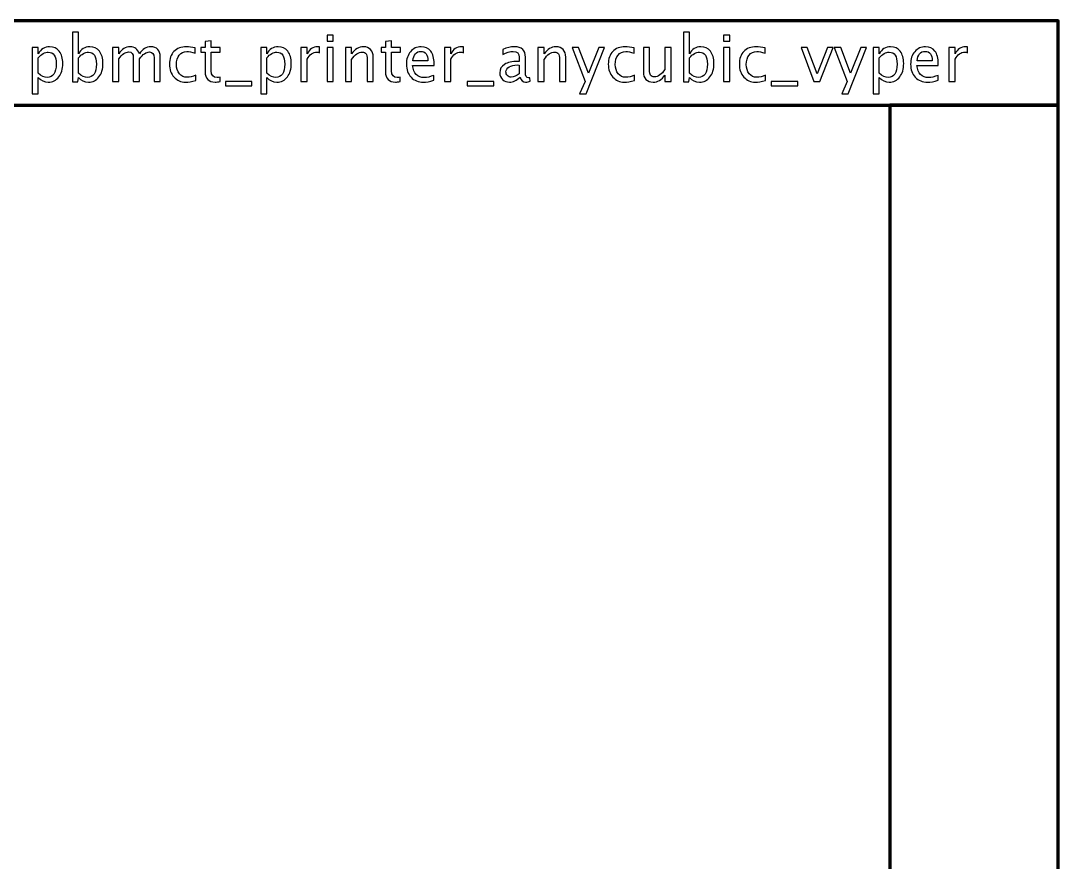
# Model space of a CAD drawing. Header units: centimetres. Extents: x -42 to 42, y -79 to 44.
# Drawn here: x -8 to 16.63, y 14.04 to 34 of the extents above; entities that cross this region are included whole.
import ezdxf

# ---------------------------------------------------------------- set-up
doc = ezdxf.new("R2010")
doc.units = ezdxf.units.CM
doc.header["$MEASUREMENT"] = 0
doc.layers.add('Layer 1', color=7, linetype='Continuous')

msp = doc.modelspace()

# ---------------------------------------------------------------- linework, layer by layer
at = {"layer": 'Layer 1', "color": 5, "lineweight": 106}
for points in [[(-18.374, 32), (16.626, 32), (16.626, 34), (-18.374, 34), (-18.374, 32)], [(12.626, -13), (16.626, -13), (16.626, 32), (12.626, 32), (12.626, -13)]]:
    msp.add_lwpolyline(points, close=True, dxfattribs=at)
at = {"layer": 'Layer 1'}
for points, knots in [([(-6.77129, 32.55282), (-6.77129, 32.55282), (-6.77129, 33.73064), (-6.77129, 33.73064), (-6.77129, 33.73064), (-6.77129, 33.73064), (-6.62577, 33.73064), (-6.62577, 33.73064), (-6.62577, 33.73064), (-6.62577, 33.73064), (-6.62577, 33.21348), (-6.62577, 33.21348), (-6.62577, 33.21348), (-6.56614, 33.32591), (-6.47646, 33.38199), (-6.35696, 33.38199), (-6.35696, 33.38199), (-6.26019, 33.38199), (-6.18415, 33.34688), (-6.12857, 33.27639), (-6.12857, 33.27639), (-6.07299, 33.2059), (-6.0452, 33.10965), (-6.0452, 32.98762), (-6.0452, 32.98762), (-6.0452, 32.85473), (-6.07678, 32.74736), (-6.13968, 32.66601), (-6.13968, 32.66601), (-6.20259, 32.58441), (-6.28546, 32.54373), (-6.38803, 32.54373), (-6.38803, 32.54373), (-6.48328, 32.54373), (-6.56261, 32.58011), (-6.62577, 32.65312), (-6.62577, 32.65312), (-6.62577, 32.65312), (-6.64345, 32.55282), (-6.64345, 32.55282), (-6.64345, 32.55282), (-6.64345, 32.55282), (-6.77129, 32.55282), (-6.77129, 32.55282)], [0, 0, 0, 0, 0.08333333, 0.08333333, 0.08333333, 0.08333333, 0.16666667, 0.16666667, 0.16666667, 0.16666667, 0.25, 0.25, 0.25, 0.25, 0.33333333, 0.33333333, 0.33333333, 0.33333333, 0.41666667, 0.41666667, 0.41666667, 0.41666667, 0.5, 0.5, 0.5, 0.5, 0.58333333, 0.58333333, 0.58333333, 0.58333333, 0.66666667, 0.66666667, 0.66666667, 0.66666667, 0.75, 0.75, 0.75, 0.75, 0.83333333, 0.83333333, 0.83333333, 0.83333333, 1, 1, 1, 1]), ([(-3.26639, 32.56217), (-3.31136, 32.54979), (-3.35052, 32.54373), (-3.38362, 32.54373), (-3.38362, 32.54373), (-3.45789, 32.54373), (-3.51575, 32.56495), (-3.55718, 32.6074), (-3.55718, 32.6074), (-3.59887, 32.64984), (-3.61959, 32.7087), (-3.61959, 32.78424), (-3.61959, 32.78424), (-3.61959, 32.78424), (-3.61959, 33.25618), (-3.61959, 33.25618), (-3.61959, 33.25618), (-3.61959, 33.25618), (-3.72014, 33.25618), (-3.72014, 33.25618), (-3.72014, 33.25618), (-3.72014, 33.25618), (-3.72014, 33.36532), (-3.72014, 33.36532), (-3.72014, 33.36532), (-3.72014, 33.36532), (-3.61959, 33.36532), (-3.61959, 33.36532), (-3.61959, 33.36532), (-3.61959, 33.36532), (-3.61959, 33.51059), (-3.61959, 33.51059), (-3.61959, 33.51059), (-3.61959, 33.51059), (-3.47406, 33.52448), (-3.47406, 33.52448), (-3.47406, 33.52448), (-3.47406, 33.52448), (-3.47406, 33.36532), (-3.47406, 33.36532), (-3.47406, 33.36532), (-3.47406, 33.36532), (-3.26336, 33.36532), (-3.26336, 33.36532), (-3.26336, 33.36532), (-3.26336, 33.36532), (-3.26336, 33.25618), (-3.26336, 33.25618), (-3.26336, 33.25618), (-3.26336, 33.25618), (-3.47406, 33.25618), (-3.47406, 33.25618), (-3.47406, 33.25618), (-3.47406, 33.25618), (-3.47406, 32.81052), (-3.47406, 32.81052), (-3.47406, 32.81052), (-3.47406, 32.70542), (-3.42834, 32.65287), (-3.33713, 32.65287), (-3.33713, 32.65287), (-3.31768, 32.65287), (-3.29418, 32.65616), (-3.26639, 32.66247), (-3.26639, 32.66247), (-3.26639, 32.66247), (-3.26639, 32.56217), (-3.26639, 32.56217)], [0, 0, 0, 0, 0.05555556, 0.05555556, 0.05555556, 0.05555556, 0.11111111, 0.11111111, 0.11111111, 0.11111111, 0.16666667, 0.16666667, 0.16666667, 0.16666667, 0.22222222, 0.22222222, 0.22222222, 0.22222222, 0.27777778, 0.27777778, 0.27777778, 0.27777778, 0.33333333, 0.33333333, 0.33333333, 0.33333333, 0.38888889, 0.38888889, 0.38888889, 0.38888889, 0.44444444, 0.44444444, 0.44444444, 0.44444444, 0.5, 0.5, 0.5, 0.5, 0.55555556, 0.55555556, 0.55555556, 0.55555556, 0.61111111, 0.61111111, 0.61111111, 0.61111111, 0.66666667, 0.66666667, 0.66666667, 0.66666667, 0.72222222, 0.72222222, 0.72222222, 0.72222222, 0.77777778, 0.77777778, 0.77777778, 0.77777778, 0.83333333, 0.83333333, 0.83333333, 0.83333333, 0.88888889, 0.88888889, 0.88888889, 0.88888889, 1, 1, 1, 1]), ([(-0.72659, 33.51236), (-0.72659, 33.51236), (-0.72659, 33.65788), (-0.72659, 33.65788), (-0.72659, 33.65788), (-0.72659, 33.65788), (-0.58107, 33.65788), (-0.58107, 33.65788), (-0.58107, 33.65788), (-0.58107, 33.65788), (-0.58107, 33.51236), (-0.58107, 33.51236), (-0.58107, 33.51236), (-0.58107, 33.51236), (-0.72659, 33.51236), (-0.72659, 33.51236)], [0, 0, 0, 0, 0.2, 0.2, 0.2, 0.2, 0.4, 0.4, 0.4, 0.4, 0.6, 0.6, 0.6, 0.6, 1, 1, 1, 1]), ([(1.01159, 32.56217), (0.96662, 32.54979), (0.92746, 32.54373), (0.89436, 32.54373), (0.89436, 32.54373), (0.82009, 32.54373), (0.76223, 32.56495), (0.7208, 32.6074), (0.7208, 32.6074), (0.67911, 32.64984), (0.65839, 32.7087), (0.65839, 32.78424), (0.65839, 32.78424), (0.65839, 32.78424), (0.65839, 33.25618), (0.65839, 33.25618), (0.65839, 33.25618), (0.65839, 33.25618), (0.55784, 33.25618), (0.55784, 33.25618), (0.55784, 33.25618), (0.55784, 33.25618), (0.55784, 33.36532), (0.55784, 33.36532), (0.55784, 33.36532), (0.55784, 33.36532), (0.65839, 33.36532), (0.65839, 33.36532), (0.65839, 33.36532), (0.65839, 33.36532), (0.65839, 33.51059), (0.65839, 33.51059), (0.65839, 33.51059), (0.65839, 33.51059), (0.80392, 33.52448), (0.80392, 33.52448), (0.80392, 33.52448), (0.80392, 33.52448), (0.80392, 33.36532), (0.80392, 33.36532), (0.80392, 33.36532), (0.80392, 33.36532), (1.01462, 33.36532), (1.01462, 33.36532), (1.01462, 33.36532), (1.01462, 33.36532), (1.01462, 33.25618), (1.01462, 33.25618), (1.01462, 33.25618), (1.01462, 33.25618), (0.80392, 33.25618), (0.80392, 33.25618), (0.80392, 33.25618), (0.80392, 33.25618), (0.80392, 32.81052), (0.80392, 32.81052), (0.80392, 32.81052), (0.80392, 32.70542), (0.84964, 32.65287), (0.94085, 32.65287), (0.94085, 32.65287), (0.9603, 32.65287), (0.9838, 32.65616), (1.01159, 32.66247), (1.01159, 32.66247), (1.01159, 32.66247), (1.01159, 32.56217), (1.01159, 32.56217)], [0, 0, 0, 0, 0.05555556, 0.05555556, 0.05555556, 0.05555556, 0.11111111, 0.11111111, 0.11111111, 0.11111111, 0.16666667, 0.16666667, 0.16666667, 0.16666667, 0.22222222, 0.22222222, 0.22222222, 0.22222222, 0.27777778, 0.27777778, 0.27777778, 0.27777778, 0.33333333, 0.33333333, 0.33333333, 0.33333333, 0.38888889, 0.38888889, 0.38888889, 0.38888889, 0.44444444, 0.44444444, 0.44444444, 0.44444444, 0.5, 0.5, 0.5, 0.5, 0.55555556, 0.55555556, 0.55555556, 0.55555556, 0.61111111, 0.61111111, 0.61111111, 0.61111111, 0.66666667, 0.66666667, 0.66666667, 0.66666667, 0.72222222, 0.72222222, 0.72222222, 0.72222222, 0.77777778, 0.77777778, 0.77777778, 0.77777778, 0.83333333, 0.83333333, 0.83333333, 0.83333333, 0.88888889, 0.88888889, 0.88888889, 0.88888889, 1, 1, 1, 1]), ([(7.72908, 32.55282), (7.72908, 32.55282), (7.72908, 33.73064), (7.72908, 33.73064), (7.72908, 33.73064), (7.72908, 33.73064), (7.8746, 33.73064), (7.8746, 33.73064), (7.8746, 33.73064), (7.8746, 33.73064), (7.8746, 33.21348), (7.8746, 33.21348), (7.8746, 33.21348), (7.93423, 33.32591), (8.02391, 33.38199), (8.14341, 33.38199), (8.14341, 33.38199), (8.24018, 33.38199), (8.31622, 33.34688), (8.3718, 33.27639), (8.3718, 33.27639), (8.42738, 33.2059), (8.45517, 33.10965), (8.45517, 32.98762), (8.45517, 32.98762), (8.45517, 32.85473), (8.42359, 32.74736), (8.36069, 32.66601), (8.36069, 32.66601), (8.29778, 32.58441), (8.21491, 32.54373), (8.11234, 32.54373), (8.11234, 32.54373), (8.01709, 32.54373), (7.93776, 32.58011), (7.8746, 32.65312), (7.8746, 32.65312), (7.8746, 32.65312), (7.85692, 32.55282), (7.85692, 32.55282), (7.85692, 32.55282), (7.85692, 32.55282), (7.72908, 32.55282), (7.72908, 32.55282)], [0, 0, 0, 0, 0.08333333, 0.08333333, 0.08333333, 0.08333333, 0.16666667, 0.16666667, 0.16666667, 0.16666667, 0.25, 0.25, 0.25, 0.25, 0.33333333, 0.33333333, 0.33333333, 0.33333333, 0.41666667, 0.41666667, 0.41666667, 0.41666667, 0.5, 0.5, 0.5, 0.5, 0.58333333, 0.58333333, 0.58333333, 0.58333333, 0.66666667, 0.66666667, 0.66666667, 0.66666667, 0.75, 0.75, 0.75, 0.75, 0.83333333, 0.83333333, 0.83333333, 0.83333333, 1, 1, 1, 1]), ([(8.68305, 33.51236), (8.68305, 33.51236), (8.68305, 33.65788), (8.68305, 33.65788), (8.68305, 33.65788), (8.68305, 33.65788), (8.82857, 33.65788), (8.82857, 33.65788), (8.82857, 33.65788), (8.82857, 33.65788), (8.82857, 33.51236), (8.82857, 33.51236), (8.82857, 33.51236), (8.82857, 33.51236), (8.68305, 33.51236), (8.68305, 33.51236)], [0, 0, 0, 0, 0.2, 0.2, 0.2, 0.2, 0.4, 0.4, 0.4, 0.4, 0.6, 0.6, 0.6, 0.6, 1, 1, 1, 1]), ([(-7.72526, 32.26936), (-7.72526, 32.26936), (-7.72526, 33.36532), (-7.72526, 33.36532), (-7.72526, 33.36532), (-7.72526, 33.36532), (-7.57974, 33.36532), (-7.57974, 33.36532), (-7.57974, 33.36532), (-7.57974, 33.36532), (-7.57974, 33.21348), (-7.57974, 33.21348), (-7.57974, 33.21348), (-7.52011, 33.32591), (-7.43043, 33.38199), (-7.31093, 33.38199), (-7.31093, 33.38199), (-7.21416, 33.38199), (-7.13812, 33.34688), (-7.08254, 33.27639), (-7.08254, 33.27639), (-7.02696, 33.2059), (-6.99917, 33.10965), (-6.99917, 32.98762), (-6.99917, 32.98762), (-6.99917, 32.85473), (-7.03075, 32.74736), (-7.09365, 32.66601), (-7.09365, 32.66601), (-7.15656, 32.58441), (-7.23943, 32.54373), (-7.342, 32.54373), (-7.342, 32.54373), (-7.43725, 32.54373), (-7.51658, 32.58011), (-7.57974, 32.65312), (-7.57974, 32.65312), (-7.57974, 32.65312), (-7.57974, 32.26936), (-7.57974, 32.26936), (-7.57974, 32.26936), (-7.57974, 32.26936), (-7.72526, 32.26936), (-7.72526, 32.26936)], [0, 0, 0, 0, 0.08333333, 0.08333333, 0.08333333, 0.08333333, 0.16666667, 0.16666667, 0.16666667, 0.16666667, 0.25, 0.25, 0.25, 0.25, 0.33333333, 0.33333333, 0.33333333, 0.33333333, 0.41666667, 0.41666667, 0.41666667, 0.41666667, 0.5, 0.5, 0.5, 0.5, 0.58333333, 0.58333333, 0.58333333, 0.58333333, 0.66666667, 0.66666667, 0.66666667, 0.66666667, 0.75, 0.75, 0.75, 0.75, 0.83333333, 0.83333333, 0.83333333, 0.83333333, 1, 1, 1, 1]), ([(-7.57974, 32.75342), (-7.5047, 32.68647), (-7.4332, 32.65287), (-7.36524, 32.65287), (-7.36524, 32.65287), (-7.29829, 32.65287), (-7.2465, 32.68091), (-7.21012, 32.73675), (-7.21012, 32.73675), (-7.17349, 32.79258), (-7.1553, 32.87115), (-7.1553, 32.97272), (-7.1553, 32.97272), (-7.1553, 33.16068), (-7.21745, 33.25466), (-7.34175, 33.25466), (-7.34175, 33.25466), (-7.4231, 33.25466), (-7.50243, 33.2107), (-7.57974, 33.12253), (-7.57974, 33.12253), (-7.57974, 33.12253), (-7.57974, 32.75342), (-7.57974, 32.75342)], [0, 0, 0, 0, 0.14285714, 0.14285714, 0.14285714, 0.14285714, 0.28571429, 0.28571429, 0.28571429, 0.28571429, 0.42857143, 0.42857143, 0.42857143, 0.42857143, 0.57142857, 0.57142857, 0.57142857, 0.57142857, 0.71428571, 0.71428571, 0.71428571, 0.71428571, 1, 1, 1, 1]), ([(-6.62577, 32.75342), (-6.55073, 32.68647), (-6.47923, 32.65287), (-6.41127, 32.65287), (-6.41127, 32.65287), (-6.34432, 32.65287), (-6.29253, 32.68091), (-6.25615, 32.73675), (-6.25615, 32.73675), (-6.21952, 32.79258), (-6.20133, 32.87115), (-6.20133, 32.97272), (-6.20133, 32.97272), (-6.20133, 33.16068), (-6.26348, 33.25466), (-6.38778, 33.25466), (-6.38778, 33.25466), (-6.46913, 33.25466), (-6.54846, 33.2107), (-6.62577, 33.12253), (-6.62577, 33.12253), (-6.62577, 33.12253), (-6.62577, 32.75342), (-6.62577, 32.75342)], [0, 0, 0, 0, 0.14285714, 0.14285714, 0.14285714, 0.14285714, 0.28571429, 0.28571429, 0.28571429, 0.28571429, 0.42857143, 0.42857143, 0.42857143, 0.42857143, 0.57142857, 0.57142857, 0.57142857, 0.57142857, 0.71428571, 0.71428571, 0.71428571, 0.71428571, 1, 1, 1, 1]), ([(-5.81732, 32.56192), (-5.81732, 32.56192), (-5.81732, 33.36532), (-5.81732, 33.36532), (-5.81732, 33.36532), (-5.81732, 33.36532), (-5.6718, 33.36532), (-5.6718, 33.36532), (-5.6718, 33.36532), (-5.6718, 33.36532), (-5.6718, 33.21348), (-5.6718, 33.21348), (-5.6718, 33.21348), (-5.6008, 33.32591), (-5.50985, 33.38199), (-5.39844, 33.38199), (-5.39844, 33.38199), (-5.29107, 33.38199), (-5.21805, 33.32591), (-5.17915, 33.21348), (-5.17915, 33.21348), (-5.11017, 33.32692), (-5.02023, 33.38351), (-4.90983, 33.38351), (-4.90983, 33.38351), (-4.83934, 33.38351), (-4.78452, 33.36279), (-4.74536, 33.32111), (-4.74536, 33.32111), (-4.7062, 33.27942), (-4.68649, 33.22106), (-4.68649, 33.14603), (-4.68649, 33.14603), (-4.68649, 33.14603), (-4.68649, 32.56192), (-4.68649, 32.56192), (-4.68649, 32.56192), (-4.68649, 32.56192), (-4.83202, 32.56192), (-4.83202, 32.56192), (-4.83202, 32.56192), (-4.83202, 32.56192), (-4.83202, 33.12203), (-4.83202, 33.12203), (-4.83202, 33.12203), (-4.83202, 33.21348), (-4.8684, 33.25921), (-4.94116, 33.25921), (-4.94116, 33.25921), (-5.0167, 33.25921), (-5.09603, 33.2059), (-5.17915, 33.09904), (-5.17915, 33.09904), (-5.17915, 33.09904), (-5.17915, 32.56192), (-5.17915, 32.56192), (-5.17915, 32.56192), (-5.17915, 32.56192), (-5.32467, 32.56192), (-5.32467, 32.56192), (-5.32467, 32.56192), (-5.32467, 32.56192), (-5.32467, 33.12253), (-5.32467, 33.12253), (-5.32467, 33.12253), (-5.32467, 33.21475), (-5.36155, 33.26073), (-5.43558, 33.26073), (-5.43558, 33.26073), (-5.5091, 33.26073), (-5.58792, 33.20717), (-5.6718, 33.09979), (-5.6718, 33.09979), (-5.6718, 33.09979), (-5.6718, 32.56192), (-5.6718, 32.56192), (-5.6718, 32.56192), (-5.6718, 32.56192), (-5.81732, 32.56192), (-5.81732, 32.56192)], [0, 0, 0, 0, 0.04761905, 0.04761905, 0.04761905, 0.04761905, 0.0952381, 0.0952381, 0.0952381, 0.0952381, 0.14285714, 0.14285714, 0.14285714, 0.14285714, 0.19047619, 0.19047619, 0.19047619, 0.19047619, 0.23809524, 0.23809524, 0.23809524, 0.23809524, 0.28571429, 0.28571429, 0.28571429, 0.28571429, 0.33333333, 0.33333333, 0.33333333, 0.33333333, 0.38095238, 0.38095238, 0.38095238, 0.38095238, 0.42857143, 0.42857143, 0.42857143, 0.42857143, 0.47619048, 0.47619048, 0.47619048, 0.47619048, 0.52380952, 0.52380952, 0.52380952, 0.52380952, 0.57142857, 0.57142857, 0.57142857, 0.57142857, 0.61904762, 0.61904762, 0.61904762, 0.61904762, 0.66666667, 0.66666667, 0.66666667, 0.66666667, 0.71428571, 0.71428571, 0.71428571, 0.71428571, 0.76190476, 0.76190476, 0.76190476, 0.76190476, 0.80952381, 0.80952381, 0.80952381, 0.80952381, 0.85714286, 0.85714286, 0.85714286, 0.85714286, 0.9047619, 0.9047619, 0.9047619, 0.9047619, 1, 1, 1, 1]), ([(-3.84419, 32.58617), (-3.93842, 32.55788), (-4.01977, 32.54373), (-4.08824, 32.54373), (-4.08824, 32.54373), (-4.19687, 32.54373), (-4.28681, 32.5839), (-4.35831, 32.66399), (-4.35831, 32.66399), (-4.42981, 32.74433), (-4.46568, 32.84564), (-4.46568, 32.96766), (-4.46568, 32.96766), (-4.46568, 33.09803), (-4.43031, 33.19984), (-4.35957, 33.2726), (-4.35957, 33.2726), (-4.28883, 33.34561), (-4.19005, 33.38199), (-4.06323, 33.38199), (-4.06323, 33.38199), (-4.00082, 33.38199), (-3.93059, 33.37341), (-3.85328, 33.35623), (-3.85328, 33.35623), (-3.85328, 33.35623), (-3.85328, 33.23344), (-3.85328, 33.23344), (-3.85328, 33.23344), (-3.93539, 33.2577), (-4.00234, 33.26982), (-4.05388, 33.26982), (-4.05388, 33.26982), (-4.12866, 33.26982), (-4.18854, 33.24178), (-4.23325, 33.18594), (-4.23325, 33.18594), (-4.27797, 33.13011), (-4.30046, 33.05558), (-4.30046, 32.96261), (-4.30046, 32.96261), (-4.30046, 32.87242), (-4.27721, 32.79966), (-4.23098, 32.74382), (-4.23098, 32.74382), (-4.18475, 32.68824), (-4.12437, 32.66045), (-4.04933, 32.66045), (-4.04933, 32.66045), (-3.98289, 32.66045), (-3.91467, 32.67763), (-3.84419, 32.71199), (-3.84419, 32.71199), (-3.84419, 32.71199), (-3.84419, 32.58617), (-3.84419, 32.58617)], [0, 0, 0, 0, 0.06666667, 0.06666667, 0.06666667, 0.06666667, 0.13333333, 0.13333333, 0.13333333, 0.13333333, 0.2, 0.2, 0.2, 0.2, 0.26666667, 0.26666667, 0.26666667, 0.26666667, 0.33333333, 0.33333333, 0.33333333, 0.33333333, 0.4, 0.4, 0.4, 0.4, 0.46666667, 0.46666667, 0.46666667, 0.46666667, 0.53333333, 0.53333333, 0.53333333, 0.53333333, 0.6, 0.6, 0.6, 0.6, 0.66666667, 0.66666667, 0.66666667, 0.66666667, 0.73333333, 0.73333333, 0.73333333, 0.73333333, 0.8, 0.8, 0.8, 0.8, 0.86666667, 0.86666667, 0.86666667, 0.86666667, 1, 1, 1, 1]), ([(-2.3008, 32.26936), (-2.3008, 32.26936), (-2.3008, 33.36532), (-2.3008, 33.36532), (-2.3008, 33.36532), (-2.3008, 33.36532), (-2.15528, 33.36532), (-2.15528, 33.36532), (-2.15528, 33.36532), (-2.15528, 33.36532), (-2.15528, 33.21348), (-2.15528, 33.21348), (-2.15528, 33.21348), (-2.09565, 33.32591), (-2.00597, 33.38199), (-1.88647, 33.38199), (-1.88647, 33.38199), (-1.7897, 33.38199), (-1.71366, 33.34688), (-1.65808, 33.27639), (-1.65808, 33.27639), (-1.6025, 33.2059), (-1.57471, 33.10965), (-1.57471, 32.98762), (-1.57471, 32.98762), (-1.57471, 32.85473), (-1.60629, 32.74736), (-1.66919, 32.66601), (-1.66919, 32.66601), (-1.7321, 32.58441), (-1.81497, 32.54373), (-1.91754, 32.54373), (-1.91754, 32.54373), (-2.01279, 32.54373), (-2.09212, 32.58011), (-2.15528, 32.65312), (-2.15528, 32.65312), (-2.15528, 32.65312), (-2.15528, 32.26936), (-2.15528, 32.26936), (-2.15528, 32.26936), (-2.15528, 32.26936), (-2.3008, 32.26936), (-2.3008, 32.26936)], [0, 0, 0, 0, 0.08333333, 0.08333333, 0.08333333, 0.08333333, 0.16666667, 0.16666667, 0.16666667, 0.16666667, 0.25, 0.25, 0.25, 0.25, 0.33333333, 0.33333333, 0.33333333, 0.33333333, 0.41666667, 0.41666667, 0.41666667, 0.41666667, 0.5, 0.5, 0.5, 0.5, 0.58333333, 0.58333333, 0.58333333, 0.58333333, 0.66666667, 0.66666667, 0.66666667, 0.66666667, 0.75, 0.75, 0.75, 0.75, 0.83333333, 0.83333333, 0.83333333, 0.83333333, 1, 1, 1, 1]), ([(-2.15528, 32.75342), (-2.08024, 32.68647), (-2.00874, 32.65287), (-1.94078, 32.65287), (-1.94078, 32.65287), (-1.87383, 32.65287), (-1.82204, 32.68091), (-1.78566, 32.73675), (-1.78566, 32.73675), (-1.74903, 32.79258), (-1.73084, 32.87115), (-1.73084, 32.97272), (-1.73084, 32.97272), (-1.73084, 33.16068), (-1.79299, 33.25466), (-1.91729, 33.25466), (-1.91729, 33.25466), (-1.99864, 33.25466), (-2.07797, 33.2107), (-2.15528, 33.12253), (-2.15528, 33.12253), (-2.15528, 33.12253), (-2.15528, 32.75342), (-2.15528, 32.75342)], [0, 0, 0, 0, 0.14285714, 0.14285714, 0.14285714, 0.14285714, 0.28571429, 0.28571429, 0.28571429, 0.28571429, 0.42857143, 0.42857143, 0.42857143, 0.42857143, 0.57142857, 0.57142857, 0.57142857, 0.57142857, 0.71428571, 0.71428571, 0.71428571, 0.71428571, 1, 1, 1, 1]), ([(-1.34683, 32.56192), (-1.34683, 32.56192), (-1.34683, 33.36532), (-1.34683, 33.36532), (-1.34683, 33.36532), (-1.34683, 33.36532), (-1.20131, 33.36532), (-1.20131, 33.36532), (-1.20131, 33.36532), (-1.20131, 33.36532), (-1.20131, 33.21348), (-1.20131, 33.21348), (-1.20131, 33.21348), (-1.14345, 33.32591), (-1.05957, 33.38199), (-0.94942, 33.38199), (-0.94942, 33.38199), (-0.93452, 33.38199), (-0.91885, 33.38073), (-0.90268, 33.37821), (-0.90268, 33.37821), (-0.90268, 33.37821), (-0.90268, 33.24203), (-0.90268, 33.24203), (-0.90268, 33.24203), (-0.92795, 33.25037), (-0.95018, 33.25466), (-0.96938, 33.25466), (-0.96938, 33.25466), (-1.06185, 33.25466), (-1.13916, 33.20009), (-1.20131, 33.0907), (-1.20131, 33.0907), (-1.20131, 33.0907), (-1.20131, 32.56192), (-1.20131, 32.56192), (-1.20131, 32.56192), (-1.20131, 32.56192), (-1.34683, 32.56192), (-1.34683, 32.56192)], [0, 0, 0, 0, 0.09090909, 0.09090909, 0.09090909, 0.09090909, 0.18181818, 0.18181818, 0.18181818, 0.18181818, 0.27272727, 0.27272727, 0.27272727, 0.27272727, 0.36363636, 0.36363636, 0.36363636, 0.36363636, 0.45454545, 0.45454545, 0.45454545, 0.45454545, 0.54545455, 0.54545455, 0.54545455, 0.54545455, 0.63636364, 0.63636364, 0.63636364, 0.63636364, 0.72727273, 0.72727273, 0.72727273, 0.72727273, 0.81818182, 0.81818182, 0.81818182, 0.81818182, 1, 1, 1, 1]), ([(-0.72659, 32.56192), (-0.72659, 32.56192), (-0.72659, 33.36532), (-0.72659, 33.36532), (-0.72659, 33.36532), (-0.72659, 33.36532), (-0.58107, 33.36532), (-0.58107, 33.36532), (-0.58107, 33.36532), (-0.58107, 33.36532), (-0.58107, 32.56192), (-0.58107, 32.56192), (-0.58107, 32.56192), (-0.58107, 32.56192), (-0.72659, 32.56192), (-0.72659, 32.56192)], [0, 0, 0, 0, 0.2, 0.2, 0.2, 0.2, 0.4, 0.4, 0.4, 0.4, 0.6, 0.6, 0.6, 0.6, 1, 1, 1, 1]), ([(-0.28851, 32.56192), (-0.28851, 32.56192), (-0.28851, 33.36532), (-0.28851, 33.36532), (-0.28851, 33.36532), (-0.28851, 33.36532), (-0.14299, 33.36532), (-0.14299, 33.36532), (-0.14299, 33.36532), (-0.14299, 33.36532), (-0.14299, 33.21348), (-0.14299, 33.21348), (-0.14299, 33.21348), (-0.06593, 33.32591), (0.02856, 33.38199), (0.14022, 33.38199), (0.14022, 33.38199), (0.21046, 33.38199), (0.26629, 33.36002), (0.30747, 33.3158), (0.30747, 33.3158), (0.34865, 33.27184), (0.36937, 33.21247), (0.36937, 33.1382), (0.36937, 33.1382), (0.36937, 33.1382), (0.36937, 32.56192), (0.36937, 32.56192), (0.36937, 32.56192), (0.36937, 32.56192), (0.22385, 32.56192), (0.22385, 32.56192), (0.22385, 32.56192), (0.22385, 32.56192), (0.22385, 33.0907), (0.22385, 33.0907), (0.22385, 33.0907), (0.22385, 33.15032), (0.21501, 33.19277), (0.19757, 33.21803), (0.19757, 33.21803), (0.17989, 33.24355), (0.15084, 33.25618), (0.11016, 33.25618), (0.11016, 33.25618), (0.02072, 33.25618), (-0.06366, 33.19782), (-0.14299, 33.0811), (-0.14299, 33.0811), (-0.14299, 33.0811), (-0.14299, 32.56192), (-0.14299, 32.56192), (-0.14299, 32.56192), (-0.14299, 32.56192), (-0.28851, 32.56192), (-0.28851, 32.56192)], [0, 0, 0, 0, 0.06666667, 0.06666667, 0.06666667, 0.06666667, 0.13333333, 0.13333333, 0.13333333, 0.13333333, 0.2, 0.2, 0.2, 0.2, 0.26666667, 0.26666667, 0.26666667, 0.26666667, 0.33333333, 0.33333333, 0.33333333, 0.33333333, 0.4, 0.4, 0.4, 0.4, 0.46666667, 0.46666667, 0.46666667, 0.46666667, 0.53333333, 0.53333333, 0.53333333, 0.53333333, 0.6, 0.6, 0.6, 0.6, 0.66666667, 0.66666667, 0.66666667, 0.66666667, 0.73333333, 0.73333333, 0.73333333, 0.73333333, 0.8, 0.8, 0.8, 0.8, 0.86666667, 0.86666667, 0.86666667, 0.86666667, 1, 1, 1, 1]), ([(1.80893, 32.58769), (1.71115, 32.55838), (1.62753, 32.54373), (1.5578, 32.54373), (1.5578, 32.54373), (1.43881, 32.54373), (1.34205, 32.58314), (1.26752, 32.66171), (1.26752, 32.66171), (1.19299, 32.74029), (1.1556, 32.8421), (1.1556, 32.96741), (1.1556, 32.96741), (1.1556, 33.08893), (1.18844, 33.18872), (1.25438, 33.26679), (1.25438, 33.26679), (1.32032, 33.3446), (1.4047, 33.38351), (1.50753, 33.38351), (1.50753, 33.38351), (1.60479, 33.38351), (1.68008, 33.3489), (1.73313, 33.27967), (1.73313, 33.27967), (1.78619, 33.21045), (1.81272, 33.11243), (1.81272, 32.98535), (1.81272, 32.98535), (1.81272, 32.98535), (1.81196, 32.94088), (1.81196, 32.94088), (1.81196, 32.94088), (1.81196, 32.94088), (1.30415, 32.94088), (1.30415, 32.94088), (1.30415, 32.94088), (1.32537, 32.74887), (1.4191, 32.65287), (1.58509, 32.65287), (1.58509, 32.65287), (1.64597, 32.65287), (1.7205, 32.67005), (1.80893, 32.70441), (1.80893, 32.70441), (1.80893, 32.70441), (1.80893, 32.58769), (1.80893, 32.58769)], [0, 0, 0, 0, 0.07692308, 0.07692308, 0.07692308, 0.07692308, 0.15384615, 0.15384615, 0.15384615, 0.15384615, 0.23076923, 0.23076923, 0.23076923, 0.23076923, 0.30769231, 0.30769231, 0.30769231, 0.30769231, 0.38461538, 0.38461538, 0.38461538, 0.38461538, 0.46153846, 0.46153846, 0.46153846, 0.46153846, 0.53846154, 0.53846154, 0.53846154, 0.53846154, 0.61538462, 0.61538462, 0.61538462, 0.61538462, 0.69230769, 0.69230769, 0.69230769, 0.69230769, 0.76923077, 0.76923077, 0.76923077, 0.76923077, 0.84615385, 0.84615385, 0.84615385, 0.84615385, 1, 1, 1, 1]), ([(1.31173, 33.05002), (1.31173, 33.05002), (1.66644, 33.05002), (1.66644, 33.05002), (1.66644, 33.05002), (1.66644, 33.19959), (1.6106, 33.27437), (1.49919, 33.27437), (1.49919, 33.27437), (1.38702, 33.27437), (1.32461, 33.19959), (1.31173, 33.05002)], [0, 0, 0, 0, 0.25, 0.25, 0.25, 0.25, 0.5, 0.5, 0.5, 0.5, 1, 1, 1, 1]), ([(2.06384, 32.56192), (2.06384, 32.56192), (2.06384, 33.36532), (2.06384, 33.36532), (2.06384, 33.36532), (2.06384, 33.36532), (2.20936, 33.36532), (2.20936, 33.36532), (2.20936, 33.36532), (2.20936, 33.36532), (2.20936, 33.21348), (2.20936, 33.21348), (2.20936, 33.21348), (2.26722, 33.32591), (2.3511, 33.38199), (2.46125, 33.38199), (2.46125, 33.38199), (2.47615, 33.38199), (2.49182, 33.38073), (2.50799, 33.37821), (2.50799, 33.37821), (2.50799, 33.37821), (2.50799, 33.24203), (2.50799, 33.24203), (2.50799, 33.24203), (2.48272, 33.25037), (2.46049, 33.25466), (2.44129, 33.25466), (2.44129, 33.25466), (2.34882, 33.25466), (2.27151, 33.20009), (2.20936, 33.0907), (2.20936, 33.0907), (2.20936, 33.0907), (2.20936, 32.56192), (2.20936, 32.56192), (2.20936, 32.56192), (2.20936, 32.56192), (2.06384, 32.56192), (2.06384, 32.56192)], [0, 0, 0, 0, 0.09090909, 0.09090909, 0.09090909, 0.09090909, 0.18181818, 0.18181818, 0.18181818, 0.18181818, 0.27272727, 0.27272727, 0.27272727, 0.27272727, 0.36363636, 0.36363636, 0.36363636, 0.36363636, 0.45454545, 0.45454545, 0.45454545, 0.45454545, 0.54545455, 0.54545455, 0.54545455, 0.54545455, 0.63636364, 0.63636364, 0.63636364, 0.63636364, 0.72727273, 0.72727273, 0.72727273, 0.72727273, 0.81818182, 0.81818182, 0.81818182, 0.81818182, 1, 1, 1, 1]), ([(3.85608, 32.66424), (3.76867, 32.5839), (3.68454, 32.54373), (3.60369, 32.54373), (3.60369, 32.54373), (3.53725, 32.54373), (3.48192, 32.56445), (3.43821, 32.60613), (3.43821, 32.60613), (3.39425, 32.64782), (3.37227, 32.70037), (3.37227, 32.76378), (3.37227, 32.76378), (3.37227, 32.85145), (3.40916, 32.9189), (3.48293, 32.96589), (3.48293, 32.96589), (3.5567, 33.01289), (3.66256, 33.03638), (3.8005, 33.03638), (3.8005, 33.03638), (3.8005, 33.03638), (3.83461, 33.03638), (3.83461, 33.03638), (3.83461, 33.03638), (3.83461, 33.03638), (3.83461, 33.13314), (3.83461, 33.13314), (3.83461, 33.13314), (3.83461, 33.22637), (3.7861, 33.27285), (3.68883, 33.27285), (3.68883, 33.27285), (3.61355, 33.27285), (3.53118, 33.24911), (3.442, 33.20161), (3.442, 33.20161), (3.442, 33.20161), (3.442, 33.32136), (3.442, 33.32136), (3.442, 33.32136), (3.54003, 33.36178), (3.63249, 33.38199), (3.71915, 33.38199), (3.71915, 33.38199), (3.80833, 33.38199), (3.87427, 33.36178), (3.91646, 33.32111), (3.91646, 33.32111), (3.95891, 33.28043), (3.98013, 33.21778), (3.98013, 33.13314), (3.98013, 33.13314), (3.98013, 33.13314), (3.98013, 32.7701), (3.98013, 32.7701), (3.98013, 32.7701), (3.98013, 32.68698), (4.00565, 32.64529), (4.05693, 32.64529), (4.05693, 32.64529), (4.06325, 32.64529), (4.0726, 32.6463), (4.08497, 32.64832), (4.08497, 32.64832), (4.08497, 32.64832), (4.09533, 32.56748), (4.09533, 32.56748), (4.09533, 32.56748), (4.06224, 32.55156), (4.02586, 32.54373), (3.98594, 32.54373), (3.98594, 32.54373), (3.91798, 32.54373), (3.87478, 32.5839), (3.85608, 32.66424)], [0, 0, 0, 0, 0.05, 0.05, 0.05, 0.05, 0.1, 0.1, 0.1, 0.1, 0.15, 0.15, 0.15, 0.15, 0.2, 0.2, 0.2, 0.2, 0.25, 0.25, 0.25, 0.25, 0.3, 0.3, 0.3, 0.3, 0.35, 0.35, 0.35, 0.35, 0.4, 0.4, 0.4, 0.4, 0.45, 0.45, 0.45, 0.45, 0.5, 0.5, 0.5, 0.5, 0.55, 0.55, 0.55, 0.55, 0.6, 0.6, 0.6, 0.6, 0.65, 0.65, 0.65, 0.65, 0.7, 0.7, 0.7, 0.7, 0.75, 0.75, 0.75, 0.75, 0.8, 0.8, 0.8, 0.8, 0.85, 0.85, 0.85, 0.85, 0.9, 0.9, 0.9, 0.9, 1, 1, 1, 1]), ([(4.279, 32.56192), (4.279, 32.56192), (4.279, 33.36532), (4.279, 33.36532), (4.279, 33.36532), (4.279, 33.36532), (4.42452, 33.36532), (4.42452, 33.36532), (4.42452, 33.36532), (4.42452, 33.36532), (4.42452, 33.21348), (4.42452, 33.21348), (4.42452, 33.21348), (4.50158, 33.32591), (4.59607, 33.38199), (4.70773, 33.38199), (4.70773, 33.38199), (4.77797, 33.38199), (4.8338, 33.36002), (4.87498, 33.3158), (4.87498, 33.3158), (4.91616, 33.27184), (4.93688, 33.21247), (4.93688, 33.1382), (4.93688, 33.1382), (4.93688, 33.1382), (4.93688, 32.56192), (4.93688, 32.56192), (4.93688, 32.56192), (4.93688, 32.56192), (4.79136, 32.56192), (4.79136, 32.56192), (4.79136, 32.56192), (4.79136, 32.56192), (4.79136, 33.0907), (4.79136, 33.0907), (4.79136, 33.0907), (4.79136, 33.15032), (4.78252, 33.19277), (4.76508, 33.21803), (4.76508, 33.21803), (4.7474, 33.24355), (4.71835, 33.25618), (4.67767, 33.25618), (4.67767, 33.25618), (4.58823, 33.25618), (4.50385, 33.19782), (4.42452, 33.0811), (4.42452, 33.0811), (4.42452, 33.0811), (4.42452, 32.56192), (4.42452, 32.56192), (4.42452, 32.56192), (4.42452, 32.56192), (4.279, 32.56192), (4.279, 32.56192)], [0, 0, 0, 0, 0.06666667, 0.06666667, 0.06666667, 0.06666667, 0.13333333, 0.13333333, 0.13333333, 0.13333333, 0.2, 0.2, 0.2, 0.2, 0.26666667, 0.26666667, 0.26666667, 0.26666667, 0.33333333, 0.33333333, 0.33333333, 0.33333333, 0.4, 0.4, 0.4, 0.4, 0.46666667, 0.46666667, 0.46666667, 0.46666667, 0.53333333, 0.53333333, 0.53333333, 0.53333333, 0.6, 0.6, 0.6, 0.6, 0.66666667, 0.66666667, 0.66666667, 0.66666667, 0.73333333, 0.73333333, 0.73333333, 0.73333333, 0.8, 0.8, 0.8, 0.8, 0.86666667, 0.86666667, 0.86666667, 0.86666667, 1, 1, 1, 1]), ([(5.26734, 32.26936), (5.26734, 32.26936), (5.3977, 32.56091), (5.3977, 32.56091), (5.3977, 32.56091), (5.3977, 32.56091), (5.08645, 33.36532), (5.08645, 33.36532), (5.08645, 33.36532), (5.08645, 33.36532), (5.24258, 33.36532), (5.24258, 33.36532), (5.24258, 33.36532), (5.24258, 33.36532), (5.474, 32.75696), (5.474, 32.75696), (5.474, 32.75696), (5.474, 32.75696), (5.72083, 33.36532), (5.72083, 33.36532), (5.72083, 33.36532), (5.72083, 33.36532), (5.85801, 33.36532), (5.85801, 33.36532), (5.85801, 33.36532), (5.85801, 33.36532), (5.41892, 32.26936), (5.41892, 32.26936), (5.41892, 32.26936), (5.41892, 32.26936), (5.26734, 32.26936), (5.26734, 32.26936)], [0, 0, 0, 0, 0.11111111, 0.11111111, 0.11111111, 0.11111111, 0.22222222, 0.22222222, 0.22222222, 0.22222222, 0.33333333, 0.33333333, 0.33333333, 0.33333333, 0.44444444, 0.44444444, 0.44444444, 0.44444444, 0.55555556, 0.55555556, 0.55555556, 0.55555556, 0.66666667, 0.66666667, 0.66666667, 0.66666667, 0.77777778, 0.77777778, 0.77777778, 0.77777778, 1, 1, 1, 1]), ([(6.5697, 32.58617), (6.47547, 32.55788), (6.39412, 32.54373), (6.32565, 32.54373), (6.32565, 32.54373), (6.21702, 32.54373), (6.12708, 32.5839), (6.05558, 32.66399), (6.05558, 32.66399), (5.98408, 32.74433), (5.94821, 32.84564), (5.94821, 32.96766), (5.94821, 32.96766), (5.94821, 33.09803), (5.98358, 33.19984), (6.05432, 33.2726), (6.05432, 33.2726), (6.12506, 33.34561), (6.22384, 33.38199), (6.35066, 33.38199), (6.35066, 33.38199), (6.41307, 33.38199), (6.4833, 33.37341), (6.56061, 33.35623), (6.56061, 33.35623), (6.56061, 33.35623), (6.56061, 33.23344), (6.56061, 33.23344), (6.56061, 33.23344), (6.4785, 33.2577), (6.41155, 33.26982), (6.36001, 33.26982), (6.36001, 33.26982), (6.28523, 33.26982), (6.22535, 33.24178), (6.18064, 33.18594), (6.18064, 33.18594), (6.13592, 33.13011), (6.11343, 33.05558), (6.11343, 32.96261), (6.11343, 32.96261), (6.11343, 32.87242), (6.13668, 32.79966), (6.18291, 32.74382), (6.18291, 32.74382), (6.22914, 32.68824), (6.28952, 32.66045), (6.36456, 32.66045), (6.36456, 32.66045), (6.431, 32.66045), (6.49922, 32.67763), (6.5697, 32.71199), (6.5697, 32.71199), (6.5697, 32.71199), (6.5697, 32.58617), (6.5697, 32.58617)], [0, 0, 0, 0, 0.06666667, 0.06666667, 0.06666667, 0.06666667, 0.13333333, 0.13333333, 0.13333333, 0.13333333, 0.2, 0.2, 0.2, 0.2, 0.26666667, 0.26666667, 0.26666667, 0.26666667, 0.33333333, 0.33333333, 0.33333333, 0.33333333, 0.4, 0.4, 0.4, 0.4, 0.46666667, 0.46666667, 0.46666667, 0.46666667, 0.53333333, 0.53333333, 0.53333333, 0.53333333, 0.6, 0.6, 0.6, 0.6, 0.66666667, 0.66666667, 0.66666667, 0.66666667, 0.73333333, 0.73333333, 0.73333333, 0.73333333, 0.8, 0.8, 0.8, 0.8, 0.86666667, 0.86666667, 0.86666667, 0.86666667, 1, 1, 1, 1]), ([(7.2915, 32.56192), (7.2915, 32.56192), (7.2915, 32.713), (7.2915, 32.713), (7.2915, 32.713), (7.21394, 32.60007), (7.11971, 32.54373), (7.00905, 32.54373), (7.00905, 32.54373), (6.93882, 32.54373), (6.88298, 32.56571), (6.84155, 32.60992), (6.84155, 32.60992), (6.79986, 32.65413), (6.77915, 32.7135), (6.77915, 32.78854), (6.77915, 32.78854), (6.77915, 32.78854), (6.77915, 33.36532), (6.77915, 33.36532), (6.77915, 33.36532), (6.77915, 33.36532), (6.92467, 33.36532), (6.92467, 33.36532), (6.92467, 33.36532), (6.92467, 33.36532), (6.92467, 32.83604), (6.92467, 32.83604), (6.92467, 32.83604), (6.92467, 32.77565), (6.93351, 32.73296), (6.95094, 32.70769), (6.95094, 32.70769), (6.96863, 32.68218), (6.99793, 32.66955), (7.03911, 32.66955), (7.03911, 32.66955), (7.12804, 32.66955), (7.21243, 32.72791), (7.2915, 32.84488), (7.2915, 32.84488), (7.2915, 32.84488), (7.2915, 33.36532), (7.2915, 33.36532), (7.2915, 33.36532), (7.2915, 33.36532), (7.43703, 33.36532), (7.43703, 33.36532), (7.43703, 33.36532), (7.43703, 33.36532), (7.43703, 32.56192), (7.43703, 32.56192), (7.43703, 32.56192), (7.43703, 32.56192), (7.2915, 32.56192), (7.2915, 32.56192)], [0, 0, 0, 0, 0.06666667, 0.06666667, 0.06666667, 0.06666667, 0.13333333, 0.13333333, 0.13333333, 0.13333333, 0.2, 0.2, 0.2, 0.2, 0.26666667, 0.26666667, 0.26666667, 0.26666667, 0.33333333, 0.33333333, 0.33333333, 0.33333333, 0.4, 0.4, 0.4, 0.4, 0.46666667, 0.46666667, 0.46666667, 0.46666667, 0.53333333, 0.53333333, 0.53333333, 0.53333333, 0.6, 0.6, 0.6, 0.6, 0.66666667, 0.66666667, 0.66666667, 0.66666667, 0.73333333, 0.73333333, 0.73333333, 0.73333333, 0.8, 0.8, 0.8, 0.8, 0.86666667, 0.86666667, 0.86666667, 0.86666667, 1, 1, 1, 1]), ([(7.8746, 32.75342), (7.94964, 32.68647), (8.02114, 32.65287), (8.0891, 32.65287), (8.0891, 32.65287), (8.15605, 32.65287), (8.20784, 32.68091), (8.24422, 32.73675), (8.24422, 32.73675), (8.28085, 32.79258), (8.29904, 32.87115), (8.29904, 32.97272), (8.29904, 32.97272), (8.29904, 33.16068), (8.23689, 33.25466), (8.11259, 33.25466), (8.11259, 33.25466), (8.03124, 33.25466), (7.95191, 33.2107), (7.8746, 33.12253), (7.8746, 33.12253), (7.8746, 33.12253), (7.8746, 32.75342), (7.8746, 32.75342)], [0, 0, 0, 0, 0.14285714, 0.14285714, 0.14285714, 0.14285714, 0.28571429, 0.28571429, 0.28571429, 0.28571429, 0.42857143, 0.42857143, 0.42857143, 0.42857143, 0.57142857, 0.57142857, 0.57142857, 0.57142857, 0.71428571, 0.71428571, 0.71428571, 0.71428571, 1, 1, 1, 1]), ([(8.68305, 32.56192), (8.68305, 32.56192), (8.68305, 33.36532), (8.68305, 33.36532), (8.68305, 33.36532), (8.68305, 33.36532), (8.82857, 33.36532), (8.82857, 33.36532), (8.82857, 33.36532), (8.82857, 33.36532), (8.82857, 32.56192), (8.82857, 32.56192), (8.82857, 32.56192), (8.82857, 32.56192), (8.68305, 32.56192), (8.68305, 32.56192)], [0, 0, 0, 0, 0.2, 0.2, 0.2, 0.2, 0.4, 0.4, 0.4, 0.4, 0.6, 0.6, 0.6, 0.6, 1, 1, 1, 1]), ([(9.67896, 32.58617), (9.58473, 32.55788), (9.50338, 32.54373), (9.43491, 32.54373), (9.43491, 32.54373), (9.32628, 32.54373), (9.23634, 32.5839), (9.16484, 32.66399), (9.16484, 32.66399), (9.09334, 32.74433), (9.05747, 32.84564), (9.05747, 32.96766), (9.05747, 32.96766), (9.05747, 33.09803), (9.09284, 33.19984), (9.16358, 33.2726), (9.16358, 33.2726), (9.23432, 33.34561), (9.3331, 33.38199), (9.45992, 33.38199), (9.45992, 33.38199), (9.52233, 33.38199), (9.59256, 33.37341), (9.66987, 33.35623), (9.66987, 33.35623), (9.66987, 33.35623), (9.66987, 33.23344), (9.66987, 33.23344), (9.66987, 33.23344), (9.58776, 33.2577), (9.52081, 33.26982), (9.46927, 33.26982), (9.46927, 33.26982), (9.39449, 33.26982), (9.33461, 33.24178), (9.2899, 33.18594), (9.2899, 33.18594), (9.24518, 33.13011), (9.22269, 33.05558), (9.22269, 32.96261), (9.22269, 32.96261), (9.22269, 32.87242), (9.24594, 32.79966), (9.29217, 32.74382), (9.29217, 32.74382), (9.3384, 32.68824), (9.39878, 32.66045), (9.47382, 32.66045), (9.47382, 32.66045), (9.54026, 32.66045), (9.60848, 32.67763), (9.67896, 32.71199), (9.67896, 32.71199), (9.67896, 32.71199), (9.67896, 32.58617), (9.67896, 32.58617)], [0, 0, 0, 0, 0.06666667, 0.06666667, 0.06666667, 0.06666667, 0.13333333, 0.13333333, 0.13333333, 0.13333333, 0.2, 0.2, 0.2, 0.2, 0.26666667, 0.26666667, 0.26666667, 0.26666667, 0.33333333, 0.33333333, 0.33333333, 0.33333333, 0.4, 0.4, 0.4, 0.4, 0.46666667, 0.46666667, 0.46666667, 0.46666667, 0.53333333, 0.53333333, 0.53333333, 0.53333333, 0.6, 0.6, 0.6, 0.6, 0.66666667, 0.66666667, 0.66666667, 0.66666667, 0.73333333, 0.73333333, 0.73333333, 0.73333333, 0.8, 0.8, 0.8, 0.8, 0.86666667, 0.86666667, 0.86666667, 0.86666667, 1, 1, 1, 1]), ([(10.82267, 32.56192), (10.82267, 32.56192), (10.52354, 33.36532), (10.52354, 33.36532), (10.52354, 33.36532), (10.52354, 33.36532), (10.66906, 33.36532), (10.66906, 33.36532), (10.66906, 33.36532), (10.66906, 33.36532), (10.90225, 32.74104), (10.90225, 32.74104), (10.90225, 32.74104), (10.90225, 32.74104), (11.14908, 33.36532), (11.14908, 33.36532), (11.14908, 33.36532), (11.14908, 33.36532), (11.28602, 33.36532), (11.28602, 33.36532), (11.28602, 33.36532), (11.28602, 33.36532), (10.96844, 32.56192), (10.96844, 32.56192), (10.96844, 32.56192), (10.96844, 32.56192), (10.82267, 32.56192), (10.82267, 32.56192)], [0, 0, 0, 0, 0.125, 0.125, 0.125, 0.125, 0.25, 0.25, 0.25, 0.25, 0.375, 0.375, 0.375, 0.375, 0.5, 0.5, 0.5, 0.5, 0.625, 0.625, 0.625, 0.625, 0.75, 0.75, 0.75, 0.75, 1, 1, 1, 1]), ([(11.48737, 32.26936), (11.48737, 32.26936), (11.61773, 32.56091), (11.61773, 32.56091), (11.61773, 32.56091), (11.61773, 32.56091), (11.30648, 33.36532), (11.30648, 33.36532), (11.30648, 33.36532), (11.30648, 33.36532), (11.46261, 33.36532), (11.46261, 33.36532), (11.46261, 33.36532), (11.46261, 33.36532), (11.69403, 32.75696), (11.69403, 32.75696), (11.69403, 32.75696), (11.69403, 32.75696), (11.94086, 33.36532), (11.94086, 33.36532), (11.94086, 33.36532), (11.94086, 33.36532), (12.07804, 33.36532), (12.07804, 33.36532), (12.07804, 33.36532), (12.07804, 33.36532), (11.63895, 32.26936), (11.63895, 32.26936), (11.63895, 32.26936), (11.63895, 32.26936), (11.48737, 32.26936), (11.48737, 32.26936)], [0, 0, 0, 0, 0.11111111, 0.11111111, 0.11111111, 0.11111111, 0.22222222, 0.22222222, 0.22222222, 0.22222222, 0.33333333, 0.33333333, 0.33333333, 0.33333333, 0.44444444, 0.44444444, 0.44444444, 0.44444444, 0.55555556, 0.55555556, 0.55555556, 0.55555556, 0.66666667, 0.66666667, 0.66666667, 0.66666667, 0.77777778, 0.77777778, 0.77777778, 0.77777778, 1, 1, 1, 1]), ([(12.2319, 32.26936), (12.2319, 32.26936), (12.2319, 33.36532), (12.2319, 33.36532), (12.2319, 33.36532), (12.2319, 33.36532), (12.37742, 33.36532), (12.37742, 33.36532), (12.37742, 33.36532), (12.37742, 33.36532), (12.37742, 33.21348), (12.37742, 33.21348), (12.37742, 33.21348), (12.43705, 33.32591), (12.52673, 33.38199), (12.64623, 33.38199), (12.64623, 33.38199), (12.743, 33.38199), (12.81904, 33.34688), (12.87462, 33.27639), (12.87462, 33.27639), (12.9302, 33.2059), (12.95799, 33.10965), (12.95799, 32.98762), (12.95799, 32.98762), (12.95799, 32.85473), (12.92641, 32.74736), (12.86351, 32.66601), (12.86351, 32.66601), (12.8006, 32.58441), (12.71773, 32.54373), (12.61516, 32.54373), (12.61516, 32.54373), (12.51991, 32.54373), (12.44058, 32.58011), (12.37742, 32.65312), (12.37742, 32.65312), (12.37742, 32.65312), (12.37742, 32.26936), (12.37742, 32.26936), (12.37742, 32.26936), (12.37742, 32.26936), (12.2319, 32.26936), (12.2319, 32.26936)], [0, 0, 0, 0, 0.08333333, 0.08333333, 0.08333333, 0.08333333, 0.16666667, 0.16666667, 0.16666667, 0.16666667, 0.25, 0.25, 0.25, 0.25, 0.33333333, 0.33333333, 0.33333333, 0.33333333, 0.41666667, 0.41666667, 0.41666667, 0.41666667, 0.5, 0.5, 0.5, 0.5, 0.58333333, 0.58333333, 0.58333333, 0.58333333, 0.66666667, 0.66666667, 0.66666667, 0.66666667, 0.75, 0.75, 0.75, 0.75, 0.83333333, 0.83333333, 0.83333333, 0.83333333, 1, 1, 1, 1]), ([(12.37742, 32.75342), (12.45246, 32.68647), (12.52396, 32.65287), (12.59192, 32.65287), (12.59192, 32.65287), (12.65887, 32.65287), (12.71066, 32.68091), (12.74704, 32.73675), (12.74704, 32.73675), (12.78367, 32.79258), (12.80186, 32.87115), (12.80186, 32.97272), (12.80186, 32.97272), (12.80186, 33.16068), (12.73971, 33.25466), (12.61541, 33.25466), (12.61541, 33.25466), (12.53406, 33.25466), (12.45473, 33.2107), (12.37742, 33.12253), (12.37742, 33.12253), (12.37742, 33.12253), (12.37742, 32.75342), (12.37742, 32.75342)], [0, 0, 0, 0, 0.14285714, 0.14285714, 0.14285714, 0.14285714, 0.28571429, 0.28571429, 0.28571429, 0.28571429, 0.42857143, 0.42857143, 0.42857143, 0.42857143, 0.57142857, 0.57142857, 0.57142857, 0.57142857, 0.71428571, 0.71428571, 0.71428571, 0.71428571, 1, 1, 1, 1]), ([(13.77554, 32.58769), (13.67776, 32.55838), (13.59414, 32.54373), (13.52441, 32.54373), (13.52441, 32.54373), (13.40542, 32.54373), (13.30866, 32.58314), (13.23413, 32.66171), (13.23413, 32.66171), (13.1596, 32.74029), (13.12221, 32.8421), (13.12221, 32.96741), (13.12221, 32.96741), (13.12221, 33.08893), (13.15505, 33.18872), (13.22099, 33.26679), (13.22099, 33.26679), (13.28693, 33.3446), (13.37131, 33.38351), (13.47414, 33.38351), (13.47414, 33.38351), (13.5714, 33.38351), (13.64669, 33.3489), (13.69974, 33.27967), (13.69974, 33.27967), (13.7528, 33.21045), (13.77933, 33.11243), (13.77933, 32.98535), (13.77933, 32.98535), (13.77933, 32.98535), (13.77857, 32.94088), (13.77857, 32.94088), (13.77857, 32.94088), (13.77857, 32.94088), (13.27076, 32.94088), (13.27076, 32.94088), (13.27076, 32.94088), (13.29198, 32.74887), (13.38571, 32.65287), (13.5517, 32.65287), (13.5517, 32.65287), (13.61258, 32.65287), (13.68711, 32.67005), (13.77554, 32.70441), (13.77554, 32.70441), (13.77554, 32.70441), (13.77554, 32.58769), (13.77554, 32.58769)], [0, 0, 0, 0, 0.07692308, 0.07692308, 0.07692308, 0.07692308, 0.15384615, 0.15384615, 0.15384615, 0.15384615, 0.23076923, 0.23076923, 0.23076923, 0.23076923, 0.30769231, 0.30769231, 0.30769231, 0.30769231, 0.38461538, 0.38461538, 0.38461538, 0.38461538, 0.46153846, 0.46153846, 0.46153846, 0.46153846, 0.53846154, 0.53846154, 0.53846154, 0.53846154, 0.61538462, 0.61538462, 0.61538462, 0.61538462, 0.69230769, 0.69230769, 0.69230769, 0.69230769, 0.76923077, 0.76923077, 0.76923077, 0.76923077, 0.84615385, 0.84615385, 0.84615385, 0.84615385, 1, 1, 1, 1]), ([(13.27834, 33.05002), (13.27834, 33.05002), (13.63305, 33.05002), (13.63305, 33.05002), (13.63305, 33.05002), (13.63305, 33.19959), (13.57721, 33.27437), (13.4658, 33.27437), (13.4658, 33.27437), (13.35363, 33.27437), (13.29122, 33.19959), (13.27834, 33.05002)], [0, 0, 0, 0, 0.25, 0.25, 0.25, 0.25, 0.5, 0.5, 0.5, 0.5, 1, 1, 1, 1]), ([(14.03045, 32.56192), (14.03045, 32.56192), (14.03045, 33.36532), (14.03045, 33.36532), (14.03045, 33.36532), (14.03045, 33.36532), (14.17597, 33.36532), (14.17597, 33.36532), (14.17597, 33.36532), (14.17597, 33.36532), (14.17597, 33.21348), (14.17597, 33.21348), (14.17597, 33.21348), (14.23383, 33.32591), (14.31771, 33.38199), (14.42786, 33.38199), (14.42786, 33.38199), (14.44276, 33.38199), (14.45843, 33.38073), (14.4746, 33.37821), (14.4746, 33.37821), (14.4746, 33.37821), (14.4746, 33.24203), (14.4746, 33.24203), (14.4746, 33.24203), (14.44933, 33.25037), (14.4271, 33.25466), (14.4079, 33.25466), (14.4079, 33.25466), (14.31543, 33.25466), (14.23812, 33.20009), (14.17597, 33.0907), (14.17597, 33.0907), (14.17597, 33.0907), (14.17597, 32.56192), (14.17597, 32.56192), (14.17597, 32.56192), (14.17597, 32.56192), (14.03045, 32.56192), (14.03045, 32.56192)], [0, 0, 0, 0, 0.09090909, 0.09090909, 0.09090909, 0.09090909, 0.18181818, 0.18181818, 0.18181818, 0.18181818, 0.27272727, 0.27272727, 0.27272727, 0.27272727, 0.36363636, 0.36363636, 0.36363636, 0.36363636, 0.45454545, 0.45454545, 0.45454545, 0.45454545, 0.54545455, 0.54545455, 0.54545455, 0.54545455, 0.63636364, 0.63636364, 0.63636364, 0.63636364, 0.72727273, 0.72727273, 0.72727273, 0.72727273, 0.81818182, 0.81818182, 0.81818182, 0.81818182, 1, 1, 1, 1]), ([(3.83461, 32.74357), (3.83461, 32.74357), (3.83461, 32.94998), (3.83461, 32.94998), (3.83461, 32.94998), (3.83461, 32.94998), (3.78787, 32.95149), (3.78787, 32.95149), (3.78787, 32.95149), (3.70702, 32.95149), (3.64184, 32.93659), (3.59207, 32.90678), (3.59207, 32.90678), (3.54255, 32.87671), (3.51779, 32.83705), (3.51779, 32.78753), (3.51779, 32.78753), (3.51779, 32.75292), (3.53017, 32.72361), (3.55468, 32.69961), (3.55468, 32.69961), (3.57944, 32.67561), (3.6095, 32.66348), (3.64513, 32.66348), (3.64513, 32.66348), (3.70576, 32.66348), (3.76892, 32.69026), (3.83461, 32.74357)], [0, 0, 0, 0, 0.125, 0.125, 0.125, 0.125, 0.25, 0.25, 0.25, 0.25, 0.375, 0.375, 0.375, 0.375, 0.5, 0.5, 0.5, 0.5, 0.625, 0.625, 0.625, 0.625, 0.75, 0.75, 0.75, 0.75, 1, 1, 1, 1]), ([(-3.14057, 32.45278), (-3.14057, 32.45278), (-3.14057, 32.56192), (-3.14057, 32.56192), (-3.14057, 32.56192), (-3.14057, 32.56192), (-2.50998, 32.56192), (-2.50998, 32.56192), (-2.50998, 32.56192), (-2.50998, 32.56192), (-2.50998, 32.45278), (-2.50998, 32.45278), (-2.50998, 32.45278), (-2.50998, 32.45278), (-3.14057, 32.45278), (-3.14057, 32.45278)], [0, 0, 0, 0, 0.2, 0.2, 0.2, 0.2, 0.4, 0.4, 0.4, 0.4, 0.6, 0.6, 0.6, 0.6, 1, 1, 1, 1]), ([(2.60223, 32.45278), (2.60223, 32.45278), (2.60223, 32.56192), (2.60223, 32.56192), (2.60223, 32.56192), (2.60223, 32.56192), (3.23282, 32.56192), (3.23282, 32.56192), (3.23282, 32.56192), (3.23282, 32.56192), (3.23282, 32.45278), (3.23282, 32.45278), (3.23282, 32.45278), (3.23282, 32.45278), (2.60223, 32.45278), (2.60223, 32.45278)], [0, 0, 0, 0, 0.2, 0.2, 0.2, 0.2, 0.4, 0.4, 0.4, 0.4, 0.6, 0.6, 0.6, 0.6, 1, 1, 1, 1]), ([(9.81565, 32.45278), (9.81565, 32.45278), (9.81565, 32.56192), (9.81565, 32.56192), (9.81565, 32.56192), (9.81565, 32.56192), (10.44624, 32.56192), (10.44624, 32.56192), (10.44624, 32.56192), (10.44624, 32.56192), (10.44624, 32.45278), (10.44624, 32.45278), (10.44624, 32.45278), (10.44624, 32.45278), (9.81565, 32.45278), (9.81565, 32.45278)], [0, 0, 0, 0, 0.2, 0.2, 0.2, 0.2, 0.4, 0.4, 0.4, 0.4, 0.6, 0.6, 0.6, 0.6, 1, 1, 1, 1])]:
    msp.add_open_spline(points, degree=3, knots=knots, dxfattribs=at)

doc.saveas('drawing.dxf')
